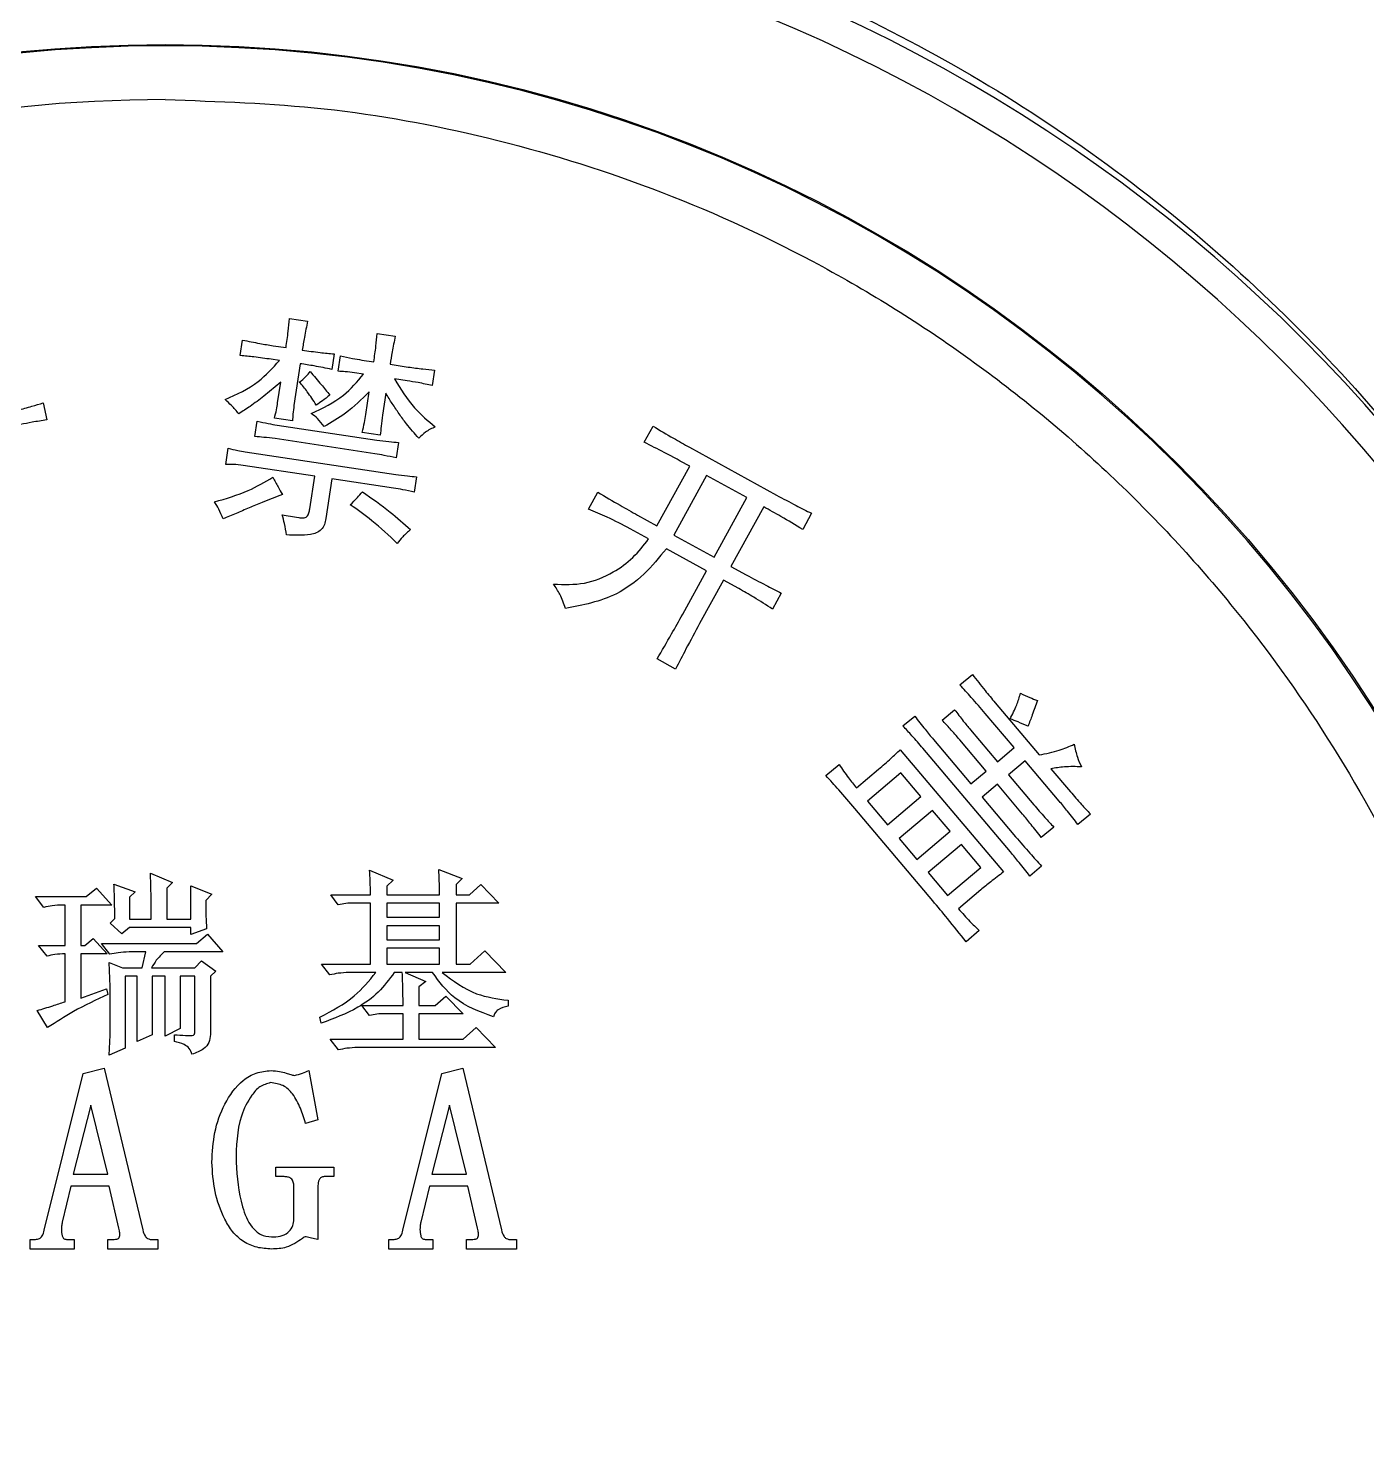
# Model space of a CAD drawing. Header units: millimetres. Extents: x 2104 to 4053, y 855 to 2233.
# Drawn here: x 3454.1 to 3520.7, y 2035.4 to 2105.7 of the extents above; entities that cross this region are included whole.
import ezdxf

# ---------------------------------------------------------------- set-up
doc = ezdxf.new("R2010")
doc.units = ezdxf.units.MM

msp = doc.modelspace()

# ---------------------------------------------------------------- linework, layer by layer
at = {"color": 7, "linetype": 'Continuous', "lineweight": 25}
for p, q in [((3513.741, 2093.721), (3513.746, 2093.727)), ((3467.107, 2091.275), (3468.008, 2091.139)), ((3471.464, 2090.524), (3472.365, 2090.388)), ((3464.661, 2089.433), (3464.778, 2090.199)), ((3466.302, 2089.921), (3466.933, 2089.827)), ((3466.605, 2089.185), (3466.199, 2089.246)), ((3467.641, 2089.028), (3467.328, 2086.955)), ((3469.327, 2089.51), (3469.211, 2088.744)), ((3469.52, 2088.651), (3469.637, 2089.418)), ((3470.711, 2089.209), (3471.296, 2089.119)), ((3472.107, 2088.996), (3473.008, 2088.862)), ((3470.789, 2088.506), (3470.337, 2088.574)), ((3472.951, 2088.178), (3472.32, 2088.274)), ((3474.322, 2088.708), (3474.206, 2087.942)), ((3466.674, 2088.116), (3465.83, 2087.412)), ((3466.517, 2087.078), (3466.674, 2088.116)), ((3470.9, 2086.507), (3471.072, 2087.634)), ((3471.89, 2087.555), (3471.725, 2086.474)), ((3454.863, 2087.078), (3455.043, 2086.23)), ((3465.387, 2085.406), (3465.504, 2086.172)), ((3467.259, 2086.184), (3466.357, 2086.32)), ((3466.489, 2085.977), (3471.444, 2085.227)), ((3471.621, 2085.476), (3470.72, 2085.613)), ((3484.739, 2085.124), (3485.179, 2085.924)), ((3463.934, 2084.013), (3464.057, 2084.825)), ((3464.906, 2084.65), (3472.385, 2083.518)), ((3471.341, 2084.552), (3466.386, 2085.301)), ((3472.532, 2085.109), (3472.416, 2084.343)), ((3486.998, 2084.871), (3491.318, 2082.496)), ((3468.363, 2083.435), (3464.803, 2083.974)), ((3468.117, 2081.813), (3468.363, 2083.435)), ((3469.219, 2083.307), (3468.919, 2081.325)), ((3472.283, 2082.842), (3469.219, 2083.307)), ((3473.428, 2083.407), (3473.312, 2082.64)), ((3485.374, 2080.972), (3487.001, 2083.933)), ((3487.842, 2083.472), (3486.215, 2080.511)), ((3489.841, 2082.372), (3487.842, 2083.472)), ((3481.975, 2081.799), (3482.437, 2082.64)), ((3488.214, 2079.411), (3489.841, 2082.372)), ((3490.681, 2081.91), (3489.054, 2078.949)), ((3484.414, 2081.499), (3485.374, 2080.972)), ((3493.059, 2081.592), (3492.62, 2080.792)), ((3484.96, 2080.314), (3484.04, 2080.819)), ((3486.215, 2080.511), (3488.214, 2079.411)), ((3487.84, 2078.73), (3485.841, 2079.83)), ((3486.653, 2076.571), (3487.84, 2078.73)), ((3489.054, 2078.949), (3489.814, 2078.532)), ((3488.68, 2078.269), (3487.493, 2076.11)), ((3489.44, 2077.851), (3488.68, 2078.269)), ((3491.557, 2077.626), (3491.117, 2076.826)), ((3486.302, 2073.848), (3485.383, 2074.353)), ((3500.437, 2073.056), (3501.058, 2073.581)), ((3502.192, 2072.171), (3504.379, 2069.583)), ((3497.604, 2071.018), (3498.19, 2071.513)), ((3499.551, 2071.302), (3500.172, 2071.828)), ((3503.126, 2069.945), (3501.698, 2071.636)), ((3500.955, 2070.832), (3502.298, 2069.244)), ((3502.948, 2064.763), (3498.599, 2069.908)), ((3499.118, 2070.346), (3500.986, 2068.136)), ((3501.745, 2068.778), (3500.433, 2070.331)), ((3502.298, 2069.244), (3503.126, 2069.945)), ((3497.472, 2069.84), (3502.608, 2063.764)), ((3503.682, 2069.288), (3502.854, 2068.587)), ((3505.375, 2067.285), (3503.682, 2069.288)), ((3493.772, 2068.549), (3494.427, 2069.103)), ((3495.291, 2067.939), (3496.396, 2068.874)), ((3497.504, 2068.683), (3495.847, 2067.282)), ((3498.496, 2067.509), (3497.504, 2068.683)), ((3500.986, 2068.136), (3501.745, 2068.778)), ((3502.854, 2068.587), (3504.107, 2067.104)), ((3504.962, 2068.892), (3505.927, 2067.752)), ((3502.301, 2068.121), (3501.542, 2067.479)), ((3503.554, 2066.637), (3502.301, 2068.121)), ((3495.847, 2067.282), (3496.839, 2066.108)), ((3496.839, 2066.108), (3498.496, 2067.509)), ((3501.542, 2067.479), (3503.204, 2065.512)), ((3499.088, 2062.327), (3495.206, 2066.92)), ((3499.079, 2066.819), (3497.422, 2065.418)), ((3499.955, 2065.783), (3499.079, 2066.819)), ((3506.923, 2066.642), (3506.301, 2066.117)), ((3498.298, 2064.382), (3499.955, 2065.783)), ((3505.104, 2065.992), (3504.482, 2065.467)), ((3497.422, 2065.418), (3498.298, 2064.382)), ((3500.507, 2065.128), (3498.85, 2063.727)), ((3501.472, 2063.988), (3500.507, 2065.128)), ((3460.193, 2063.702), (3461.284, 2063.246)), ((3471.092, 2063.849), (3472.26, 2063.352)), ((3474.527, 2063.888), (3475.694, 2063.432)), ((3498.85, 2063.727), (3499.815, 2062.587)), ((3499.815, 2062.587), (3501.472, 2063.988)), ((3504.492, 2064.055), (3503.906, 2063.56)), ((3457.005, 2062.535), (3457.504, 2062.96)), ((3457.504, 2062.96), (3458.273, 2062.117)), ((3458.38, 2063.152), (3459.431, 2062.772)), ((3461.284, 2063.246), (3461.013, 2062.949)), ((3461.013, 2062.949), (3461.013, 2061.417)), ((3462.2, 2061.417), (3462.2, 2063.075)), ((3462.2, 2063.075), (3463.251, 2062.654)), ((3472.26, 2063.352), (3471.951, 2063.056)), ((3471.951, 2063.056), (3471.951, 2062.628)), ((3475.694, 2063.432), (3475.385, 2063.132)), ((3475.385, 2063.132), (3475.385, 2062.628)), ((3476.048, 2062.628), (3476.62, 2063.131)), ((3476.62, 2063.131), (3477.508, 2062.21)), ((3501.472, 2062.866), (3500.368, 2061.931)), ((3454.481, 2062.535), (3457.005, 2062.535)), ((3454.898, 2062.002), (3454.481, 2062.535)), ((3459.431, 2062.772), (3459.16, 2062.504)), ((3459.16, 2062.504), (3459.16, 2061.417)), ((3463.251, 2062.654), (3462.942, 2062.35)), ((3469.533, 2062.133), (3469.162, 2062.628)), ((3469.162, 2062.628), (3471.131, 2062.628)), ((3470.012, 2062.21), (3469.533, 2062.133)), ((3471.131, 2062.21), (3470.012, 2062.21)), ((3471.131, 2059.18), (3471.131, 2062.21)), ((3471.951, 2062.628), (3474.565, 2062.628)), ((3471.951, 2062.21), (3471.951, 2061.51)), ((3474.565, 2062.21), (3471.951, 2062.21)), ((3474.565, 2061.51), (3474.565, 2062.21)), ((3475.385, 2062.628), (3476.048, 2062.628)), ((3477.508, 2062.21), (3475.385, 2062.21)), ((3475.385, 2062.21), (3475.385, 2059.18)), ((3455.948, 2062.117), (3455.849, 2062.117)), ((3455.948, 2060.112), (3455.948, 2062.117)), ((3458.273, 2062.117), (3456.73, 2062.117)), ((3456.73, 2062.117), (3456.73, 2060.112)), ((3471.951, 2061.51), (3474.565, 2061.51)), ((3458.186, 2061.211), (3458.418, 2061.444)), ((3458.779, 2060.69), (3458.186, 2061.211)), ((3459.156, 2060.999), (3458.779, 2060.69)), ((3462.2, 2060.999), (3459.156, 2060.999)), ((3459.16, 2061.417), (3460.232, 2061.417)), ((3461.013, 2061.417), (3462.2, 2061.417)), ((3462.2, 2060.65), (3462.2, 2060.999)), ((3462.982, 2060.94), (3462.2, 2060.65)), ((3471.951, 2061.092), (3471.951, 2060.391)), ((3474.565, 2061.092), (3471.951, 2061.092)), ((3474.565, 2060.391), (3474.565, 2061.092)), ((3501.4, 2060.85), (3500.745, 2060.296)), ((3455.052, 2059.579), (3454.635, 2060.112)), ((3454.635, 2060.112), (3455.948, 2060.112)), ((3456.73, 2060.112), (3456.928, 2060.112)), ((3456.928, 2060.112), (3457.35, 2060.46)), ((3457.35, 2060.46), (3458.042, 2059.694)), ((3458.177, 2059.672), (3457.762, 2060.205)), ((3457.762, 2060.205), (3462.485, 2060.205)), ((3462.485, 2060.205), (3463.027, 2060.668)), ((3463.027, 2060.668), (3463.791, 2059.787)), ((3471.951, 2060.391), (3474.565, 2060.391)), ((3455.948, 2057.307), (3455.948, 2059.693)), ((3458.042, 2059.694), (3456.73, 2059.694)), ((3456.73, 2059.694), (3456.73, 2057.487)), ((3459.961, 2059.787), (3459.128, 2059.787)), ((3459.785, 2058.993), (3459.961, 2059.787)), ((3463.791, 2059.787), (3460.876, 2059.787)), ((3471.951, 2059.973), (3471.951, 2059.18)), ((3474.565, 2059.973), (3471.951, 2059.973)), ((3474.565, 2059.18), (3474.565, 2059.973)), ((3476.085, 2059.18), (3476.814, 2059.835)), ((3476.814, 2059.835), (3477.855, 2058.762)), ((3458.186, 2058.074), (3458.148, 2059.263)), ((3458.148, 2059.263), (3458.808, 2058.993)), ((3458.808, 2058.993), (3459.785, 2058.993)), ((3460.241, 2058.993), (3462.402, 2058.993)), ((3462.402, 2058.993), (3462.724, 2059.34)), ((3462.724, 2059.34), (3463.445, 2058.823)), ((3463.445, 2058.823), (3463.174, 2058.574)), ((3469.115, 2058.645), (3468.699, 2059.18)), ((3468.699, 2059.18), (3471.131, 2059.18)), ((3471.4, 2058.762), (3470.066, 2058.762)), ((3471.951, 2059.18), (3474.565, 2059.18)), ((3472.715, 2058.762), (3472.318, 2058.762)), ((3474.214, 2058.762), (3472.863, 2058.762)), ((3472.863, 2058.762), (3473.881, 2058.317)), ((3477.855, 2058.762), (3474.69, 2058.762)), ((3475.385, 2059.18), (3476.085, 2059.18)), ((3456.73, 2057.487), (3458.004, 2057.95)), ((3458.004, 2057.95), (3458.08, 2057.674)), ((3458.186, 2055.654), (3458.186, 2058.074)), ((3459.537, 2058.575), (3458.929, 2058.575)), ((3458.929, 2058.575), (3458.929, 2054.998)), ((3459.537, 2055.333), (3459.537, 2058.575)), ((3460.927, 2058.575), (3460.28, 2058.575)), ((3460.28, 2058.575), (3460.28, 2055.668)), ((3460.927, 2055.603), (3460.927, 2058.575)), ((3462.393, 2058.575), (3461.67, 2058.575)), ((3461.67, 2058.575), (3461.67, 2055.983)), ((3462.393, 2055.77), (3462.393, 2058.575)), ((3463.174, 2058.574), (3463.174, 2055.683)), ((3473.881, 2058.317), (3473.532, 2058.055)), ((3473.532, 2058.055), (3473.532, 2057.129)), ((3474.349, 2057.129), (3474.884, 2057.592)), ((3474.884, 2057.592), (3475.733, 2056.711)), ((3477.971, 2057.387), (3477.971, 2057.094)), ((3455.084, 2056.028), (3454.558, 2056.873)), ((3468.689, 2056.252), (3468.622, 2056.549)), ((3471.077, 2056.634), (3470.706, 2057.129)), ((3470.706, 2057.129), (3472.752, 2057.129)), ((3471.556, 2056.711), (3471.077, 2056.634)), ((3472.752, 2056.711), (3471.556, 2056.711)), ((3472.752, 2055.451), (3472.752, 2056.711)), ((3473.532, 2057.129), (3474.349, 2057.129)), ((3475.733, 2056.711), (3473.532, 2056.711)), ((3473.532, 2056.711), (3473.532, 2055.451)), ((3461.67, 2055.983), (3460.927, 2055.603)), ((3475.739, 2055.451), (3476.388, 2056.031)), ((3476.388, 2056.031), (3477.354, 2055.033)), ((3458.148, 2054.661), (3458.186, 2055.654)), ((3460.28, 2055.668), (3459.537, 2055.333)), ((3461.39, 2055.341), (3461.39, 2055.668)), ((3469.539, 2054.918), (3469.124, 2055.451)), ((3469.124, 2055.451), (3472.752, 2055.451)), ((3473.532, 2055.451), (3475.739, 2055.451)), ((3458.929, 2054.998), (3458.148, 2054.661)), ((3477.354, 2055.033), (3470.49, 2055.033)), ((3454.91, 2045.953), (3456.857, 2053.74)), ((3456.857, 2053.74), (3457.896, 2054.008)), ((3457.896, 2054.008), (3459.812, 2045.966)), ((3468.063, 2053.888), (3468.522, 2051.445)), ((3472.739, 2045.953), (3474.686, 2053.74)), ((3474.686, 2053.74), (3475.725, 2054.008)), ((3475.725, 2054.008), (3477.641, 2045.966)), ((3457.237, 2052.173), (3456.359, 2048.735)), ((3458.076, 2048.735), (3457.237, 2052.173)), ((3475.066, 2052.173), (3474.188, 2048.735)), ((3475.905, 2048.735), (3475.066, 2052.173)), ((3468.522, 2051.445), (3467.908, 2051.252)), ((3466.431, 2048.616), (3466.431, 2049.095)), ((3466.431, 2049.095), (3469.316, 2049.095)), ((3469.316, 2049.095), (3469.316, 2048.616)), ((3456.23, 2048.136), (3455.807, 2046.359)), ((3458.149, 2048.136), (3456.23, 2048.136)), ((3456.359, 2048.735), (3458.076, 2048.735)), ((3458.623, 2046.056), (3458.149, 2048.136)), ((3466.848, 2048.616), (3466.431, 2048.616)), ((3467.324, 2046.427), (3467.324, 2048.129)), ((3468.522, 2048.174), (3468.522, 2045.5)), ((3469.316, 2048.616), (3468.827, 2048.616)), ((3474.059, 2048.136), (3473.635, 2046.359)), ((3475.978, 2048.136), (3474.059, 2048.136)), ((3474.188, 2048.735), (3475.905, 2048.735)), ((3476.452, 2046.056), (3475.978, 2048.136)), ((3454.215, 2045.02), (3454.215, 2045.5)), ((3454.215, 2045.5), (3454.483, 2045.5)), ((3456.022, 2045.5), (3456.409, 2045.5)), ((3456.409, 2045.5), (3456.409, 2045.02)), ((3458.074, 2045.02), (3458.074, 2045.5)), ((3458.074, 2045.5), (3458.392, 2045.5)), ((3460.179, 2045.5), (3460.566, 2045.5)), ((3460.566, 2045.5), (3460.566, 2045.02)), ((3472.044, 2045.02), (3472.044, 2045.5)), ((3472.044, 2045.5), (3472.312, 2045.5)), ((3473.851, 2045.5), (3474.238, 2045.5)), ((3474.238, 2045.5), (3474.238, 2045.02)), ((3475.903, 2045.02), (3475.903, 2045.5)), ((3475.903, 2045.5), (3476.221, 2045.5)), ((3478.008, 2045.5), (3478.395, 2045.5)), ((3478.395, 2045.5), (3478.395, 2045.02)), ((3456.409, 2045.02), (3454.215, 2045.02)), ((3460.566, 2045.02), (3458.074, 2045.02)), ((3474.238, 2045.02), (3472.044, 2045.02)), ((3478.395, 2045.02), (3475.903, 2045.02))]:
    msp.add_line(p, q, dxfattribs=at)
msp.add_circle((3460.92, 2033.689), 71.202, dxfattribs=at)
for centre, radius, start, end in [((3460.918, 2033.685), 80, 10.30621, 79.69381), ((3460.92, 2033.688), 78.5, 10.30621, 79.69381), ((3460.923, 2033.691), 71.137, 270.00008, 179.99995), ((3460.928, 2033.696), 68.457, 90.00009, 359.99993)]:
    msp.add_arc(centre, radius, start, end, dxfattribs=at)
for points, knots in [([(3474.626, 2113.09), (3477.262, 2112.539), (3482.533, 2111.439), (3490.177, 2108.788), (3497.531, 2105.437), (3504.505, 2101.348), (3511.034, 2096.581), (3517.044, 2091.177), (3522.498, 2085.204), (3527.252, 2078.68), (3530.36, 2073.771), (3531.648, 2070.959), (3531.816, 2070.592)], [0, 0, 0, 0, 0.109293, 0.218586, 0.327879, 0.437172, 0.546465, 0.655758, 0.765051, 0.874344, 0.983637, 1, 1, 1, 1]), ([(3460.927, 2102.153), (3463.568, 2102.065), (3468.96, 2101.884), (3477.087, 2100.383), (3485.251, 2097.885), (3493.246, 2094.261), (3500.85, 2089.55), (3507.845, 2083.821), (3513.867, 2077.387), (3518.851, 2070.489), (3522.799, 2063.36), (3525.824, 2055.965), (3527.907, 2048.472), (3529.159, 2041.039), (3529.31, 2036.112), (3529.384, 2033.696)], [0, 0, 0, 0, 0.073675, 0.150434, 0.229885, 0.311524, 0.394751, 0.478886, 0.563205, 0.640041, 0.715869, 0.790184, 0.862545, 0.932581, 1, 1, 1, 1]), ([(3466.933, 2089.827), (3466.973, 2090.096), (3467.044, 2090.578), (3467.088, 2091.062), (3467.107, 2091.275)], [0, 0, 0, 0, 0.560014, 1, 1, 1, 1]), ([(3468.008, 2091.139), (3467.952, 2090.872), (3467.852, 2090.396), (3467.777, 2089.915), (3467.744, 2089.704)], [0, 0, 0, 0, 0.559978, 1, 1, 1, 1]), ([(3471.296, 2089.119), (3471.335, 2089.381), (3471.406, 2089.847), (3471.446, 2090.317), (3471.464, 2090.524)], [0, 0, 0, 0, 0.56003, 1, 1, 1, 1]), ([(3472.365, 2090.388), (3472.31, 2090.129), (3472.211, 2089.668), (3472.139, 2089.202), (3472.107, 2088.996)], [0, 0, 0, 0, 0.559986, 1, 1, 1, 1]), ([(3464.778, 2090.199), (3465.061, 2090.142), (3465.568, 2090.039), (3466.078, 2089.957), (3466.302, 2089.921)], [0, 0, 0, 0, 0.559995, 1, 1, 1, 1]), ([(3467.744, 2089.704), (3468.038, 2089.662), (3468.565, 2089.586), (3469.094, 2089.533), (3469.327, 2089.51)], [0, 0, 0, 0, 0.55999, 1, 1, 1, 1]), ([(3463.915, 2087.242), (3464.49, 2087.506), (3465.518, 2087.978), (3466.273, 2088.816), (3466.605, 2089.185)], [0, 0, 0, 0, 0.559521, 1, 1, 1, 1]), ([(3466.199, 2089.246), (3465.913, 2089.286), (3465.401, 2089.359), (3464.888, 2089.41), (3464.661, 2089.433)], [0, 0, 0, 0, 0.5599998, 1, 1, 1, 1]), ([(3469.211, 2088.744), (3468.919, 2088.803), (3468.397, 2088.909), (3467.872, 2088.992), (3467.641, 2089.028)], [0, 0, 0, 0, 0.559986, 1, 1, 1, 1]), ([(3469.637, 2089.418), (3469.836, 2089.372), (3470.192, 2089.291), (3470.553, 2089.234), (3470.711, 2089.209)], [0, 0, 0, 0, 0.55998, 1, 1, 1, 1]), ([(3467.595, 2088.114), (3467.707, 2088.199), (3467.907, 2088.351), (3468.065, 2088.545), (3468.134, 2088.631)], [0, 0, 0, 0, 0.5601689, 1, 1, 1, 1]), ([(3468.134, 2088.631), (3468.32, 2088.417), (3468.651, 2088.034), (3468.971, 2087.642), (3469.111, 2087.469)], [0, 0, 0, 0, 0.559994, 1, 1, 1, 1]), ([(3468.188, 2086.549), (3468.751, 2086.816), (3469.756, 2087.291), (3470.473, 2088.135), (3470.789, 2088.506)], [0, 0, 0, 0, 0.560057, 1, 1, 1, 1]), ([(3470.337, 2088.574), (3470.185, 2088.594), (3469.914, 2088.63), (3469.641, 2088.645), (3469.52, 2088.651)], [0, 0, 0, 0, 0.5599717, 1, 1, 1, 1]), ([(3472.32, 2088.274), (3472.628, 2087.767), (3473.18, 2086.861), (3473.996, 2086.188), (3474.356, 2085.892)], [0, 0, 0, 0, 0.560075, 1, 1, 1, 1]), ([(3474.206, 2087.942), (3473.973, 2087.992), (3473.557, 2088.082), (3473.136, 2088.149), (3472.951, 2088.178)], [0, 0, 0, 0, 0.559981, 1, 1, 1, 1]), ([(3473.008, 2088.862), (3473.253, 2088.827), (3473.69, 2088.766), (3474.129, 2088.726), (3474.322, 2088.708)], [0, 0, 0, 0, 0.5599822, 1, 1, 1, 1]), ([(3468.436, 2086.972), (3468.293, 2087.196), (3468.039, 2087.596), (3467.731, 2087.956), (3467.595, 2088.114)], [0, 0, 0, 0, 0.559999, 1, 1, 1, 1]), ([(3469.111, 2087.469), (3468.99, 2087.37), (3468.773, 2087.193), (3468.539, 2087.039), (3468.436, 2086.972)], [0, 0, 0, 0, 0.5599148, 1, 1, 1, 1]), ([(3471.072, 2087.634), (3470.692, 2087.258), (3470.014, 2086.587), (3469.19, 2086.109), (3468.827, 2085.899)], [0, 0, 0, 0, 0.5596476, 1, 1, 1, 1]), ([(3473.534, 2085.327), (3473.324, 2085.561), (3472.978, 2085.946), (3472.556, 2086.532), (3472.216, 2087.039), (3471.999, 2087.383), (3471.89, 2087.555)], [0, 0, 0, 0, 0.3399585, 0.5599599, 0.7799887, 1, 1, 1, 1]), ([(3453.59, 2086.715), (3453.829, 2086.779), (3454.255, 2086.894), (3454.677, 2087.022), (3454.863, 2087.078)], [0, 0, 0, 0, 0.560014, 1, 1, 1, 1]), ([(3464.592, 2086.541), (3464.47, 2086.676), (3464.252, 2086.917), (3464.018, 2087.142), (3463.915, 2087.242)], [0, 0, 0, 0, 0.559982, 1, 1, 1, 1]), ([(3465.83, 2087.412), (3465.606, 2087.24), (3465.204, 2086.933), (3464.779, 2086.661), (3464.592, 2086.541)], [0, 0, 0, 0, 0.559929, 1, 1, 1, 1]), ([(3466.357, 2086.32), (3466.395, 2086.46), (3466.462, 2086.71), (3466.5, 2086.966), (3466.517, 2087.078)], [0, 0, 0, 0, 0.559809, 1, 1, 1, 1]), ([(3467.328, 2086.955), (3467.309, 2086.812), (3467.276, 2086.555), (3467.264, 2086.297), (3467.259, 2086.184)], [0, 0, 0, 0, 0.559946, 1, 1, 1, 1]), ([(3455.043, 2086.23), (3454.799, 2086.195), (3454.362, 2086.132), (3453.931, 2086.041), (3453.741, 2086.001)], [0, 0, 0, 0, 0.559909, 1, 1, 1, 1]), ([(3465.504, 2086.172), (3465.686, 2086.13), (3466.013, 2086.054), (3466.343, 2086), (3466.489, 2085.977)], [0, 0, 0, 0, 0.560003, 1, 1, 1, 1]), ([(3468.827, 2085.899), (3468.725, 2086.038), (3468.544, 2086.287), (3468.297, 2086.469), (3468.188, 2086.549)], [0, 0, 0, 0, 0.55966, 1, 1, 1, 1]), ([(3470.72, 2085.613), (3470.759, 2085.779), (3470.828, 2086.075), (3470.878, 2086.375), (3470.9, 2086.507)], [0, 0, 0, 0, 0.560018, 1, 1, 1, 1]), ([(3471.725, 2086.474), (3471.702, 2086.288), (3471.66, 2085.956), (3471.633, 2085.623), (3471.621, 2085.476)], [0, 0, 0, 0, 0.559987, 1, 1, 1, 1]), ([(3466.386, 2085.301), (3466.2, 2085.324), (3465.868, 2085.366), (3465.534, 2085.393), (3465.387, 2085.406)], [0, 0, 0, 0, 0.559973, 1, 1, 1, 1]), ([(3474.356, 2085.892), (3474.186, 2085.81), (3473.882, 2085.664), (3473.64, 2085.43), (3473.534, 2085.327)], [0, 0, 0, 0, 0.560517, 1, 1, 1, 1]), ([(3485.179, 2085.924), (3485.516, 2085.723), (3486.118, 2085.364), (3486.729, 2085.022), (3486.998, 2084.871)], [0, 0, 0, 0, 0.560003, 1, 1, 1, 1]), ([(3464.057, 2084.825), (3464.214, 2084.786), (3464.495, 2084.717), (3464.78, 2084.67), (3464.906, 2084.65)], [0, 0, 0, 0, 0.5599706, 1, 1, 1, 1]), ([(3471.444, 2085.227), (3471.646, 2085.201), (3472.008, 2085.153), (3472.372, 2085.123), (3472.532, 2085.109)], [0, 0, 0, 0, 0.559981, 1, 1, 1, 1]), ([(3487.001, 2083.933), (3486.582, 2084.161), (3485.833, 2084.568), (3485.073, 2084.954), (3484.739, 2085.124)], [0, 0, 0, 0, 0.56, 1, 1, 1, 1]), ([(3464.803, 2083.974), (3464.641, 2083.993), (3464.352, 2084.026), (3464.062, 2084.017), (3463.934, 2084.013)], [0, 0, 0, 0, 0.559898, 1, 1, 1, 1]), ([(3472.416, 2084.343), (3472.216, 2084.386), (3471.859, 2084.462), (3471.499, 2084.524), (3471.341, 2084.552)], [0, 0, 0, 0, 0.5600147, 1, 1, 1, 1]), ([(3463.378, 2082.162), (3463.948, 2082.324), (3464.967, 2082.613), (3465.88, 2083.146), (3466.282, 2083.381)], [0, 0, 0, 0, 0.559708, 1, 1, 1, 1]), ([(3466.282, 2083.381), (3466.366, 2083.22), (3466.516, 2082.932), (3466.68, 2082.651), (3466.752, 2082.527)], [0, 0, 0, 0, 0.559988, 1, 1, 1, 1]), ([(3472.385, 2083.518), (3472.579, 2083.492), (3472.926, 2083.446), (3473.274, 2083.418), (3473.428, 2083.407)], [0, 0, 0, 0, 0.559976, 1, 1, 1, 1]), ([(3470.13, 2082.015), (3470.249, 2082.131), (3470.46, 2082.337), (3470.651, 2082.563), (3470.735, 2082.662)], [0, 0, 0, 0, 0.560042, 1, 1, 1, 1]), ([(3470.735, 2082.662), (3471.2, 2082.336), (3472.032, 2081.753), (3472.79, 2081.077), (3473.123, 2080.779)], [0, 0, 0, 0, 0.560062, 1, 1, 1, 1]), ([(3473.312, 2082.64), (3473.121, 2082.684), (3472.78, 2082.762), (3472.434, 2082.818), (3472.283, 2082.842)], [0, 0, 0, 0, 0.559977, 1, 1, 1, 1]), ([(3482.437, 2082.64), (3482.803, 2082.422), (3483.457, 2082.033), (3484.122, 2081.662), (3484.414, 2081.499)], [0, 0, 0, 0, 0.559995, 1, 1, 1, 1]), ([(3463.803, 2081.315), (3463.736, 2081.479), (3463.617, 2081.773), (3463.451, 2082.043), (3463.378, 2082.162)], [0, 0, 0, 0, 0.5599499, 1, 1, 1, 1]), ([(3466.752, 2082.527), (3466.414, 2082.398), (3465.858, 2082.185), (3465.097, 2081.856), (3464.45, 2081.586), (3464.018, 2081.405), (3463.803, 2081.315)], [0, 0, 0, 0, 0.339981, 0.559988, 0.779994, 1, 1, 1, 1]), ([(3472.466, 2080.095), (3472.054, 2080.483), (3471.319, 2081.176), (3470.493, 2081.759), (3470.13, 2082.015)], [0, 0, 0, 0, 0.5597446, 1, 1, 1, 1]), ([(3492.62, 2080.792), (3492.261, 2081.006), (3491.621, 2081.39), (3490.968, 2081.751), (3490.681, 2081.91)], [0, 0, 0, 0, 0.559994, 1, 1, 1, 1]), ([(3491.318, 2082.496), (3491.64, 2082.322), (3492.216, 2082.011), (3492.802, 2081.72), (3493.059, 2081.592)], [0, 0, 0, 0, 0.559997, 1, 1, 1, 1]), ([(3466.736, 2081.515), (3467.013, 2081.466), (3467.36, 2081.405), (3467.771, 2081.346), (3467.994, 2081.4), (3468.079, 2081.61), (3468.105, 2081.745), (3468.117, 2081.813)], [0, 0, 0, 0, 0.501944, 0.62742, 0.749685, 0.8745, 1, 1, 1, 1]), ([(3466.954, 2080.515), (3466.927, 2080.705), (3466.878, 2081.043), (3466.78, 2081.371), (3466.736, 2081.515)], [0, 0, 0, 0, 0.559973, 1, 1, 1, 1]), ([(3468.919, 2081.325), (3468.899, 2081.227), (3468.858, 2081.031), (3468.702, 2080.767), (3468.446, 2080.594), (3467.854, 2080.475), (3467.354, 2080.497), (3466.954, 2080.515)], [0, 0, 0, 0, 0.125108, 0.249909, 0.374528, 0.499595, 1, 1, 1, 1]), ([(3484.04, 2080.819), (3483.663, 2081.02), (3482.99, 2081.378), (3482.285, 2081.671), (3481.975, 2081.799)], [0, 0, 0, 0, 0.55999, 1, 1, 1, 1]), ([(3473.123, 2080.779), (3472.988, 2080.663), (3472.748, 2080.455), (3472.552, 2080.205), (3472.466, 2080.095)], [0, 0, 0, 0, 0.560058, 1, 1, 1, 1]), ([(3480.236, 2078.069), (3480.752, 2078.051), (3481.786, 2078.015), (3483.137, 2078.576), (3484.215, 2079.354), (3484.712, 2079.994), (3484.96, 2080.314)], [0, 0, 0, 0, 0.279757, 0.559563, 0.779912, 1, 1, 1, 1]), ([(3485.841, 2079.83), (3485.486, 2079.394), (3484.777, 2078.523), (3483.495, 2077.581), (3482.122, 2077.107), (3481.255, 2076.943), (3480.822, 2076.861)], [0, 0, 0, 0, 0.280214, 0.559818, 0.77972, 1, 1, 1, 1]), ([(3489.814, 2078.532), (3490.137, 2078.358), (3490.713, 2078.047), (3491.299, 2077.754), (3491.557, 2077.626)], [0, 0, 0, 0, 0.559996, 1, 1, 1, 1]), ([(3480.822, 2076.861), (3480.741, 2077.101), (3480.598, 2077.529), (3480.346, 2077.904), (3480.236, 2078.069)], [0, 0, 0, 0, 0.559547, 1, 1, 1, 1]), ([(3491.117, 2076.826), (3490.81, 2077.027), (3490.262, 2077.386), (3489.691, 2077.709), (3489.44, 2077.851)], [0, 0, 0, 0, 0.559995, 1, 1, 1, 1]), ([(3485.383, 2074.353), (3485.624, 2074.765), (3486.055, 2075.5), (3486.47, 2076.244), (3486.653, 2076.571)], [0, 0, 0, 0, 0.56, 1, 1, 1, 1]), ([(3487.493, 2076.11), (3487.266, 2075.69), (3486.861, 2074.941), (3486.473, 2074.182), (3486.302, 2073.848)], [0, 0, 0, 0, 0.5599974, 1, 1, 1, 1]), ([(3501.058, 2073.581), (3501.265, 2073.314), (3501.633, 2072.837), (3502.021, 2072.375), (3502.192, 2072.171)], [0, 0, 0, 0, 0.559998, 1, 1, 1, 1]), ([(3501.698, 2071.636), (3501.468, 2071.906), (3501.058, 2072.388), (3500.627, 2072.852), (3500.437, 2073.056)], [0, 0, 0, 0, 0.560006, 1, 1, 1, 1]), ([(3502.926, 2071.371), (3503.046, 2071.6), (3503.261, 2072.007), (3503.392, 2072.449), (3503.45, 2072.643)], [0, 0, 0, 0, 0.559929, 1, 1, 1, 1]), ([(3503.45, 2072.643), (3503.603, 2072.571), (3503.878, 2072.441), (3504.161, 2072.332), (3504.285, 2072.284)], [0, 0, 0, 0, 0.560013, 1, 1, 1, 1]), ([(3504.285, 2072.284), (3504.201, 2072.045), (3504.051, 2071.619), (3503.894, 2071.194), (3503.825, 2071.008)], [0, 0, 0, 0, 0.5600007, 1, 1, 1, 1]), ([(3498.19, 2071.513), (3498.358, 2071.291), (3498.658, 2070.895), (3498.978, 2070.513), (3499.118, 2070.346)], [0, 0, 0, 0, 0.559986, 1, 1, 1, 1]), ([(3500.433, 2070.331), (3500.272, 2070.515), (3499.985, 2070.845), (3499.683, 2071.163), (3499.551, 2071.302)], [0, 0, 0, 0, 0.559993, 1, 1, 1, 1]), ([(3500.172, 2071.828), (3500.315, 2071.639), (3500.569, 2071.302), (3500.837, 2070.976), (3500.955, 2070.832)], [0, 0, 0, 0, 0.560004, 1, 1, 1, 1]), ([(3503.825, 2071.008), (3503.659, 2071.079), (3503.361, 2071.206), (3503.059, 2071.321), (3502.926, 2071.371)], [0, 0, 0, 0, 0.55999, 1, 1, 1, 1]), ([(3498.599, 2069.908), (3498.418, 2070.119), (3498.094, 2070.496), (3497.754, 2070.858), (3497.604, 2071.018)], [0, 0, 0, 0, 0.559988, 1, 1, 1, 1]), ([(3504.379, 2069.583), (3504.715, 2069.646), (3505.316, 2069.76), (3505.876, 2070.003), (3506.123, 2070.11)], [0, 0, 0, 0, 0.559579, 1, 1, 1, 1]), ([(3506.123, 2070.11), (3506.165, 2069.893), (3506.242, 2069.505), (3506.406, 2069.146), (3506.478, 2068.988)], [0, 0, 0, 0, 0.559689, 1, 1, 1, 1]), ([(3496.396, 2068.874), (3496.601, 2069.05), (3496.967, 2069.364), (3497.318, 2069.695), (3497.472, 2069.84)], [0, 0, 0, 0, 0.559995, 1, 1, 1, 1]), ([(3495.206, 2066.92), (3494.943, 2067.229), (3494.475, 2067.78), (3493.987, 2068.314), (3493.772, 2068.549)], [0, 0, 0, 0, 0.559999, 1, 1, 1, 1]), ([(3494.427, 2069.103), (3494.579, 2068.878), (3494.85, 2068.477), (3495.156, 2068.103), (3495.291, 2067.939)], [0, 0, 0, 0, 0.559943, 1, 1, 1, 1]), ([(3506.478, 2068.988), (3506.194, 2068.997), (3505.685, 2069.014), (3505.183, 2068.929), (3504.962, 2068.892)], [0, 0, 0, 0, 0.558937, 1, 1, 1, 1]), ([(3504.107, 2067.104), (3504.289, 2066.893), (3504.615, 2066.517), (3504.954, 2066.152), (3505.104, 2065.992)], [0, 0, 0, 0, 0.559997, 1, 1, 1, 1]), ([(3506.301, 2066.117), (3506.133, 2066.339), (3505.833, 2066.735), (3505.515, 2067.117), (3505.375, 2067.285)], [0, 0, 0, 0, 0.5599874, 1, 1, 1, 1]), ([(3505.927, 2067.752), (3506.109, 2067.541), (3506.432, 2067.164), (3506.773, 2066.801), (3506.923, 2066.642)], [0, 0, 0, 0, 0.559985, 1, 1, 1, 1]), ([(3504.482, 2065.467), (3504.313, 2065.689), (3504.012, 2066.085), (3503.694, 2066.468), (3503.554, 2066.637)], [0, 0, 0, 0, 0.559996, 1, 1, 1, 1]), ([(3503.204, 2065.512), (3503.44, 2065.237), (3503.863, 2064.745), (3504.3, 2064.266), (3504.492, 2064.055)], [0, 0, 0, 0, 0.559997, 1, 1, 1, 1]), ([(3503.906, 2063.56), (3503.73, 2063.787), (3503.415, 2064.191), (3503.091, 2064.588), (3502.948, 2064.763)], [0, 0, 0, 0, 0.560009, 1, 1, 1, 1]), ([(3460.232, 2061.417), (3460.231, 2061.843), (3460.23, 2062.605), (3460.204, 2063.366), (3460.193, 2063.702)], [0, 0, 0, 0, 0.5600057, 1, 1, 1, 1]), ([(3471.131, 2062.628), (3471.128, 2062.856), (3471.122, 2063.263), (3471.101, 2063.67), (3471.092, 2063.849)], [0, 0, 0, 0, 0.559996, 1, 1, 1, 1]), ([(3474.565, 2062.628), (3474.563, 2062.864), (3474.559, 2063.284), (3474.537, 2063.703), (3474.527, 2063.888)], [0, 0, 0, 0, 0.5599887, 1, 1, 1, 1]), ([(3502.608, 2063.764), (3502.393, 2063.6), (3502.008, 2063.308), (3501.636, 2063.001), (3501.472, 2062.866)], [0, 0, 0, 0, 0.559999, 1, 1, 1, 1]), ([(3458.418, 2061.444), (3458.417, 2061.763), (3458.416, 2062.333), (3458.391, 2062.902), (3458.38, 2063.152)], [0, 0, 0, 0, 0.5599998, 1, 1, 1, 1]), ([(3462.942, 2062.35), (3462.943, 2062.087), (3462.943, 2061.616), (3462.97, 2061.147), (3462.982, 2060.94)], [0, 0, 0, 0, 0.560029, 1, 1, 1, 1]), ([(3500.745, 2060.296), (3500.441, 2060.679), (3499.898, 2061.364), (3499.335, 2062.033), (3499.088, 2062.327)], [0, 0, 0, 0, 0.559989, 1, 1, 1, 1]), ([(3455.849, 2062.117), (3455.669, 2062.11), (3455.349, 2062.098), (3455.035, 2062.031), (3454.898, 2062.002)], [0, 0, 0, 0, 0.55994, 1, 1, 1, 1]), ([(3500.368, 2061.931), (3500.55, 2061.72), (3500.876, 2061.341), (3501.24, 2061), (3501.4, 2060.85)], [0, 0, 0, 0, 0.5600318, 1, 1, 1, 1]), ([(3455.948, 2059.693), (3455.779, 2059.685), (3455.477, 2059.67), (3455.182, 2059.607), (3455.052, 2059.579)], [0, 0, 0, 0, 0.559951, 1, 1, 1, 1]), ([(3459.128, 2059.787), (3458.949, 2059.78), (3458.629, 2059.768), (3458.315, 2059.701), (3458.177, 2059.672)], [0, 0, 0, 0, 0.559942, 1, 1, 1, 1]), ([(3460.876, 2059.787), (3460.739, 2059.654), (3460.493, 2059.416), (3460.318, 2059.122), (3460.241, 2058.993)], [0, 0, 0, 0, 0.559329, 1, 1, 1, 1]), ([(3468.622, 2056.549), (3469.223, 2056.862), (3470.296, 2057.421), (3471.063, 2058.352), (3471.4, 2058.762)], [0, 0, 0, 0, 0.5599236, 1, 1, 1, 1]), ([(3472.318, 2058.762), (3472.065, 2058.424), (3471.56, 2057.748), (3470.331, 2056.847), (3469.312, 2056.478), (3468.689, 2056.252)], [0, 0, 0, 0, 0.279968, 0.560229, 1, 1, 1, 1]), ([(3470.066, 2058.762), (3469.887, 2058.755), (3469.566, 2058.743), (3469.253, 2058.675), (3469.115, 2058.645)], [0, 0, 0, 0, 0.559904, 1, 1, 1, 1]), ([(3472.752, 2057.129), (3472.75, 2057.434), (3472.746, 2057.978), (3472.725, 2058.522), (3472.715, 2058.762)], [0, 0, 0, 0, 0.559998, 1, 1, 1, 1]), ([(3477.243, 2056.561), (3476.556, 2056.815), (3475.332, 2057.267), (3474.555, 2058.306), (3474.214, 2058.762)], [0, 0, 0, 0, 0.561095, 1, 1, 1, 1]), ([(3474.69, 2058.762), (3475.24, 2058.352), (3476.225, 2057.619), (3477.436, 2057.458), (3477.971, 2057.387)], [0, 0, 0, 0, 0.558187, 1, 1, 1, 1]), ([(3454.558, 2056.873), (3454.819, 2056.95), (3455.284, 2057.089), (3455.745, 2057.24), (3455.948, 2057.307)], [0, 0, 0, 0, 0.56, 1, 1, 1, 1]), ([(3458.08, 2057.674), (3457.5, 2057.403), (3456.465, 2056.92), (3455.506, 2056.301), (3455.084, 2056.028)], [0, 0, 0, 0, 0.56035, 1, 1, 1, 1]), ([(3477.971, 2057.094), (3477.795, 2057.05), (3477.55, 2056.989), (3477.313, 2056.761), (3477.266, 2056.628), (3477.243, 2056.561)], [0, 0, 0, 0, 0.559369, 0.779789, 1, 1, 1, 1]), ([(3461.39, 2055.668), (3461.571, 2055.659), (3461.843, 2055.644), (3462.152, 2055.625), (3462.307, 2055.632), (3462.361, 2055.675), (3462.38, 2055.704), (3462.393, 2055.736), (3462.393, 2055.759), (3462.393, 2055.77)], [0, 0, 0, 0, 0.500078, 0.750087, 0.874285, 0.905493, 0.937008, 0.968662, 1, 1, 1, 1]), ([(3462.258, 2054.698), (3462.222, 2054.801), (3462.15, 2055.007), (3461.819, 2055.232), (3461.553, 2055.3), (3461.39, 2055.341)], [0, 0, 0, 0, 0.278643, 0.558741, 1, 1, 1, 1]), ([(3463.174, 2055.683), (3463.164, 2055.544), (3463.145, 2055.267), (3462.794, 2054.887), (3462.461, 2054.77), (3462.258, 2054.698)], [0, 0, 0, 0, 0.279322, 0.559082, 1, 1, 1, 1]), ([(3470.49, 2055.033), (3470.311, 2055.027), (3469.99, 2055.015), (3469.677, 2054.948), (3469.539, 2054.918)], [0, 0, 0, 0, 0.559942, 1, 1, 1, 1]), ([(3463.249, 2049.331), (3463.275, 2049.83), (3463.327, 2050.829), (3463.835, 2052.25), (3464.566, 2053.292), (3465.441, 2053.82), (3465.941, 2053.866), (3466.191, 2053.888)], [0, 0, 0, 0, 0.250502, 0.500764, 0.750092, 0.875058, 1, 1, 1, 1]), ([(3466.191, 2053.888), (3466.333, 2053.879), (3466.587, 2053.863), (3466.832, 2053.793), (3466.94, 2053.763)], [0, 0, 0, 0, 0.559728, 1, 1, 1, 1]), ([(3466.94, 2053.763), (3467.016, 2053.736), (3467.153, 2053.689), (3467.295, 2053.661), (3467.357, 2053.649)], [0, 0, 0, 0, 0.560487, 1, 1, 1, 1]), ([(3467.357, 2053.649), (3467.492, 2053.683), (3467.734, 2053.743), (3467.963, 2053.844), (3468.063, 2053.888)], [0, 0, 0, 0, 0.558272, 1, 1, 1, 1]), ([(3466.17, 2053.289), (3465.983, 2053.237), (3465.604, 2053.131), (3465.101, 2052.514), (3464.485, 2051.298), (3464.463, 2050.118), (3464.448, 2049.331)], [0, 0, 0, 0, 0.1235026, 0.2488673, 0.4989384, 1, 1, 1, 1]), ([(3467.908, 2051.252), (3467.827, 2051.509), (3467.665, 2052.024), (3467.332, 2052.698), (3466.809, 2053.201), (3466.383, 2053.26), (3466.17, 2053.289)], [0, 0, 0, 0, 0.281143, 0.561734, 0.781208, 1, 1, 1, 1]), ([(3466.219, 2045.02), (3465.974, 2045.035), (3465.486, 2045.063), (3464.801, 2045.36), (3464.251, 2045.86), (3463.757, 2046.706), (3463.336, 2047.866), (3463.278, 2048.843), (3463.249, 2049.331)], [0, 0, 0, 0, 0.125038, 0.249874, 0.374768, 0.49985, 0.749889, 1, 1, 1, 1]), ([(3464.448, 2049.331), (3464.506, 2048.584), (3464.593, 2047.465), (3465.086, 2046.232), (3465.651, 2045.693), (3466.029, 2045.644), (3466.217, 2045.62)], [0, 0, 0, 0, 0.500529, 0.750512, 0.87539, 1, 1, 1, 1]), ([(3467.324, 2048.129), (3467.321, 2048.202), (3467.315, 2048.349), (3467.201, 2048.535), (3467.02, 2048.607), (3466.906, 2048.613), (3466.848, 2048.616)], [0, 0, 0, 0, 0.2810339, 0.5590828, 0.7790831, 1, 1, 1, 1]), ([(3468.827, 2048.616), (3468.802, 2048.613), (3468.752, 2048.609), (3468.66, 2048.564), (3468.569, 2048.471), (3468.527, 2048.323), (3468.524, 2048.224), (3468.522, 2048.174)], [0, 0, 0, 0, 0.1258816, 0.2512216, 0.5004711, 0.7499342, 1, 1, 1, 1]), ([(3455.807, 2046.359), (3455.794, 2046.29), (3455.771, 2046.167), (3455.766, 2046.042), (3455.764, 2045.987)], [0, 0, 0, 0, 0.559946, 1, 1, 1, 1]), ([(3458.67, 2045.734), (3458.668, 2045.795), (3458.665, 2045.904), (3458.636, 2046.01), (3458.623, 2046.056)], [0, 0, 0, 0, 0.559753, 1, 1, 1, 1]), ([(3466.217, 2045.62), (3466.36, 2045.626), (3466.644, 2045.64), (3467.023, 2045.798), (3467.263, 2046.094), (3467.303, 2046.316), (3467.324, 2046.427)], [0, 0, 0, 0, 0.280921, 0.560477, 0.779877, 1, 1, 1, 1]), ([(3473.635, 2046.359), (3473.623, 2046.29), (3473.6, 2046.167), (3473.595, 2046.042), (3473.592, 2045.987)], [0, 0, 0, 0, 0.559946, 1, 1, 1, 1]), ([(3476.498, 2045.734), (3476.497, 2045.795), (3476.494, 2045.904), (3476.465, 2046.01), (3476.452, 2046.056)], [0, 0, 0, 0, 0.559753, 1, 1, 1, 1]), ([(3454.483, 2045.5), (3454.548, 2045.507), (3454.677, 2045.521), (3454.859, 2045.686), (3454.891, 2045.852), (3454.91, 2045.953)], [0, 0, 0, 0, 0.281219, 0.559867, 1, 1, 1, 1]), ([(3455.764, 2045.987), (3455.769, 2045.883), (3455.775, 2045.754), (3455.827, 2045.607), (3455.874, 2045.544), (3455.944, 2045.505), (3455.996, 2045.502), (3456.022, 2045.5)], [0, 0, 0, 0, 0.499684, 0.625257, 0.749924, 0.874881, 1, 1, 1, 1]), ([(3458.392, 2045.5), (3458.437, 2045.502), (3458.5, 2045.504), (3458.578, 2045.523), (3458.637, 2045.559), (3458.663, 2045.641), (3458.667, 2045.703), (3458.67, 2045.734)], [0, 0, 0, 0, 0.313377, 0.43797, 0.560111, 0.779399, 1, 1, 1, 1]), ([(3459.812, 2045.966), (3459.847, 2045.853), (3459.896, 2045.696), (3460.041, 2045.532), (3460.133, 2045.511), (3460.179, 2045.5)], [0, 0, 0, 0, 0.560489, 0.780118, 1, 1, 1, 1]), ([(3467.76, 2045.55), (3467.498, 2045.372), (3467.03, 2045.052), (3466.467, 2045.03), (3466.219, 2045.02)], [0, 0, 0, 0, 0.55863, 1, 1, 1, 1]), ([(3467.938, 2045.62), (3467.899, 2045.619), (3467.831, 2045.618), (3467.782, 2045.571), (3467.76, 2045.55)], [0, 0, 0, 0, 0.559098, 1, 1, 1, 1]), ([(3468.522, 2045.5), (3468.412, 2045.52), (3468.217, 2045.557), (3468.023, 2045.601), (3467.938, 2045.62)], [0, 0, 0, 0, 0.560907, 1, 1, 1, 1]), ([(3472.312, 2045.5), (3472.377, 2045.507), (3472.506, 2045.521), (3472.688, 2045.686), (3472.719, 2045.852), (3472.739, 2045.953)], [0, 0, 0, 0, 0.281219, 0.559867, 1, 1, 1, 1]), ([(3473.592, 2045.987), (3473.598, 2045.883), (3473.604, 2045.754), (3473.656, 2045.607), (3473.703, 2045.544), (3473.773, 2045.505), (3473.825, 2045.502), (3473.851, 2045.5)], [0, 0, 0, 0, 0.499684, 0.625257, 0.749924, 0.874881, 1, 1, 1, 1]), ([(3476.221, 2045.5), (3476.266, 2045.502), (3476.329, 2045.504), (3476.407, 2045.523), (3476.466, 2045.559), (3476.492, 2045.641), (3476.496, 2045.703), (3476.498, 2045.734)], [0, 0, 0, 0, 0.313377, 0.43797, 0.560111, 0.779399, 1, 1, 1, 1]), ([(3477.641, 2045.966), (3477.676, 2045.853), (3477.725, 2045.696), (3477.87, 2045.532), (3477.962, 2045.511), (3478.008, 2045.5)], [0, 0, 0, 0, 0.560489, 0.780118, 1, 1, 1, 1])]:
    msp.add_open_spline(points, degree=3, knots=knots, dxfattribs=at)

doc.saveas('drawing.dxf')
